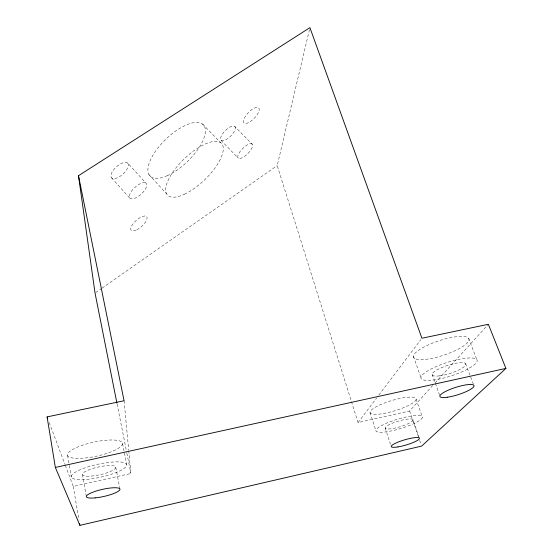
<?xml version="1.0" encoding="UTF-8"?>
<svg xmlns="http://www.w3.org/2000/svg" width="553" height="553" viewBox="0 0 553 553"><rect width="100%" height="100%" fill="white"/><g stroke="black" fill="none" stroke-linecap="round" stroke-linejoin="round"><path stroke-width="0.41" stroke-dasharray="2.77 2.07" d="M432.792 385.489L409.628 410.99L358.047 422.554L277.212 165.596L309.521 29.323M358.047 422.554L376.738 397.877M378.812 395.132L420.868 339.611M435.107 382.939L488.375 324.293M95.745 292.537L101.393 288.583M102.098 288.085L277.212 165.596M65.344 465.384L73.252 486.391L130.895 473.472L128.808 451.227M234.894 126.568A9.774 3.836 -45.2 0 1 226.619 139.37A9.774 3.836 -45.2 0 1 222.271 134.324A9.774 3.836 -45.2 0 1 234.894 126.568L252.251 144.195A9.857 3.608 -45 0 1 243.714 156.914A9.857 3.608 -45 0 1 239.643 152.151A9.857 3.608 -45 0 1 252.251 144.195M221.013 140.331L238.205 158.04M202.529 124.038L220.716 142.798M148.909 174.589L166.536 193.764M127.819 163.246A10.922 4.887 -42.1 0 1 118.245 177.389A10.922 4.887 -42.1 0 1 112.874 170.836A10.922 4.887 -42.1 0 1 127.819 163.246L146.275 183.444A11.032 4.611 -42.1 0 1 136.418 197.525A11.032 4.611 -42.1 0 1 131.379 191.324A11.032 4.611 -42.1 0 1 146.275 183.444M111.547 177.824L129.851 198.174M468.571 338.215L476.755 359.498M465.564 363.508L473.769 385.213M49.224 422.554L65.04 464.575M432.114 374.305L439.898 395.969M413.437 356.319L420.923 377.54M416.153 399.238A24.042 5.336 -16.8 0 1 381.135 413.893A24.042 5.336 -16.8 0 1 381.992 404.015A24.042 5.336 -16.8 0 1 416.153 399.238L422.437 417.356A24.263 4.908 -16.7 0 1 386.955 431.713A24.263 4.908 -16.7 0 1 388.102 422.533A24.263 4.908 -16.7 0 1 422.437 417.356M413.098 420.017A14.551 2.945 -16.7 0 1 391.932 428.644A14.551 2.945 -16.7 0 1 392.374 423.204A14.551 2.945 -16.7 0 1 413.098 420.017L419.409 438.481M409.628 410.99L418.559 437.119M419.672 440.388L421.068 444.474M385.171 427.987L391.213 446.471M370.04 412.469L375.888 430.635M117.091 404.001L126.685 452.292M126.858 453.135L130.895 473.472M122.531 443.423A28.12 7.154 -12.3 0 1 81.982 458.292A28.12 7.154 -12.3 0 1 80.544 445.918A28.12 7.154 -12.3 0 1 122.531 443.423L126.755 464.803A28.417 6.601 -12.5 0 1 85.715 479.492A28.417 6.601 -12.5 0 1 84.478 468.059A28.417 6.601 -12.5 0 1 126.755 464.803M115.757 467.25A17.046 3.961 -12.5 0 1 91.314 476.092A17.046 3.961 -12.5 0 1 90.243 469.303A17.046 3.961 -12.5 0 1 115.757 467.25L119.966 489.156M82.48 474.647L86.22 495.923M73.252 486.391L79.017 520.269M67.597 455.395L69.16 464.596M69.305 465.432L71.296 477.135M124.059 400.745L128.725 450.37M184.349 194.248A37.355 14.634 -43.8 0 0 222.907 145.985A37.355 14.634 -43.8 0 0 176.193 167.628A37.355 14.634 -43.8 0 0 184.349 194.248M136.909 229.737A10.32 4.03 -41.5 0 0 146.787 216.804A10.32 4.03 -41.5 0 0 133.052 223.847A10.32 4.03 -41.5 0 0 136.909 229.737M250.156 121.688A10.555 4.078 -46 0 0 258.686 107.835A10.555 4.078 -46 0 0 245.159 116.704A10.555 4.078 -46 0 0 250.156 121.688M425.499 359.36A29.171 7.59 -18.2 0 0 468.965 340.185A29.171 7.59 -18.2 0 0 429.252 344.464A29.171 7.59 -18.2 0 0 425.499 359.36M439.476 375.881A17.689 4.203 -17.9 0 0 465.813 364.579A17.689 4.203 -17.9 0 0 441.653 367.614A17.689 4.203 -17.9 0 0 439.476 375.881M432.93 380.105A29.489 7.009 -17.9 0 0 477.087 361.323A29.489 7.009 -17.9 0 0 437.147 366.155A29.489 7.009 -17.9 0 0 432.93 380.105M167.186 175.716A37.01 15.546 -43.9 0 0 204.893 127.39A37.01 15.546 -43.9 0 0 157.847 148.045A37.01 15.546 -43.9 0 0 167.186 175.716"/><path stroke-width="0.83" d="M505.905 368.409L421.628 446.105L79.881 525.35L55.348 467.444L47.095 416.9L124.059 400.745L78.485 175.709L309.915 27.65L421.911 338.242L488.375 324.293L505.905 368.409L55.348 467.444M47.095 416.9L47.703 418.517M116.925 403.158L95.033 293.028L78.485 175.709M79.591 523.656L79.881 525.35M95.22 497.88A17.226 3.615 -12.7 0 0 119.966 489.156A17.226 3.615 -12.7 0 0 94.266 491.679A17.226 3.615 -12.7 0 0 95.22 497.88M447.218 397.248A17.883 3.836 -17.6 0 0 473.983 386.201A17.883 3.836 -17.6 0 0 449.679 389.568A17.883 3.836 -17.6 0 0 447.218 397.248M397.96 446.914A14.682 2.682 -16.5 0 0 419.409 438.481A14.682 2.682 -16.5 0 0 398.568 441.909A14.682 2.682 -16.5 0 0 397.96 446.914"/></g></svg>
